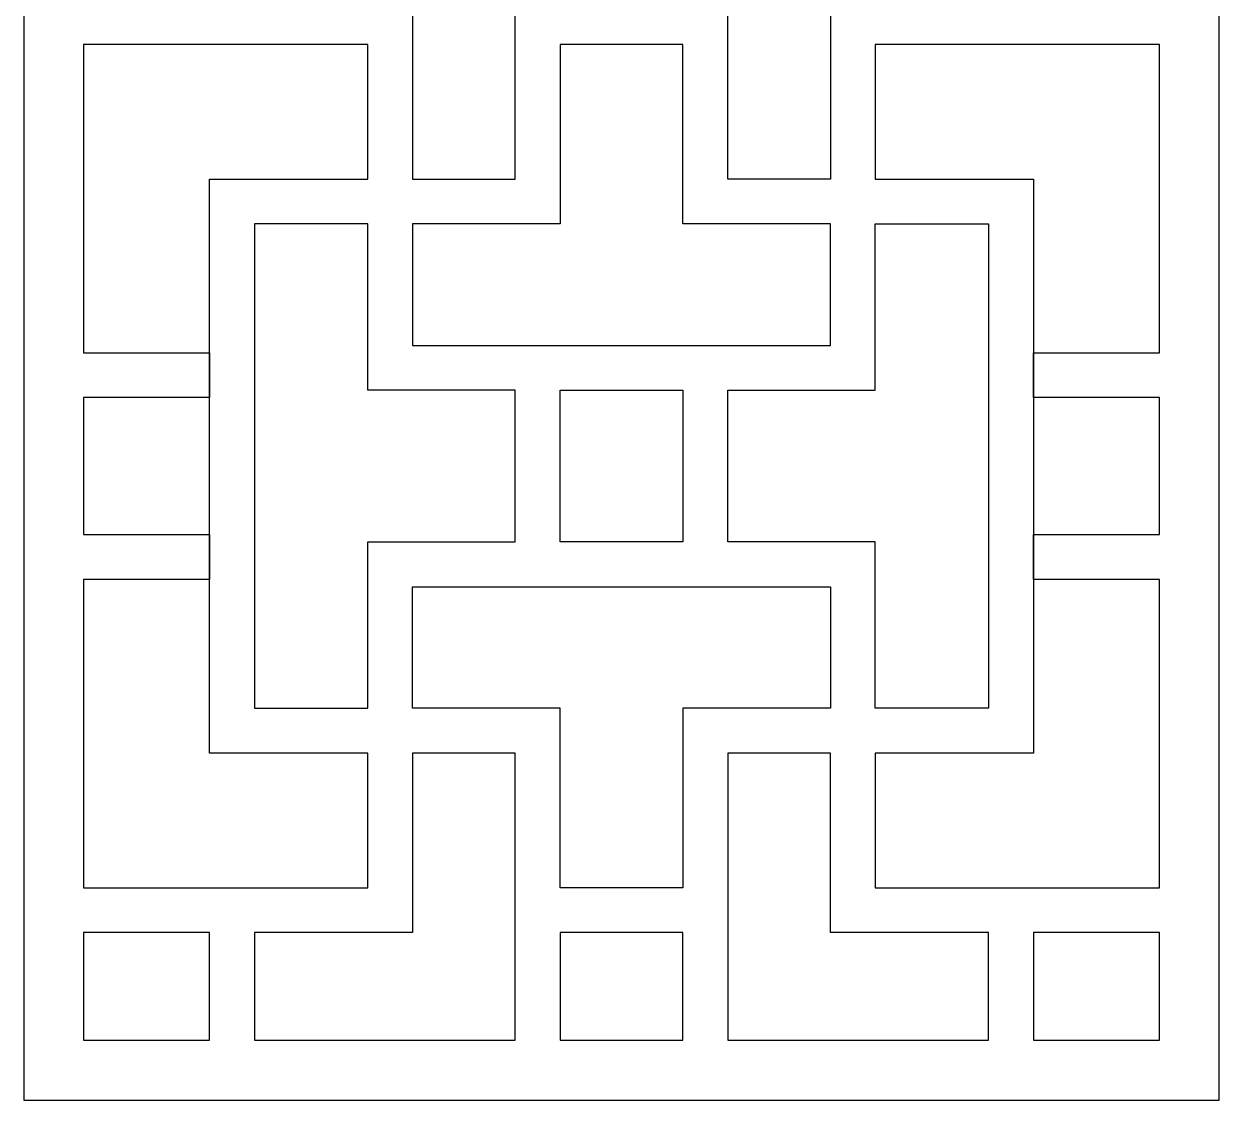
# Model space of a CAD drawing. Header units: centimetres. Extents: x -3.6 to 5.8, y -20.1 to 14.9.
# Drawn here: x -3.57 to 5.77, y -20.15 to -11.74 of the extents above; entities that cross this region are included whole.
import ezdxf

# ---------------------------------------------------------------- set-up
doc = ezdxf.new("R2010")
doc.units = ezdxf.units.CM
doc.header["$MEASUREMENT"] = 0
doc.layers.add('layer 1', color=7, linetype='Continuous')

msp = doc.modelspace()

# ---------------------------------------------------------------- linework, layer by layer
at = {"layer": 'layer 1', "color": 242}
for points, knots in [([(-3.57259, -20.14664), (-3.57259, -20.14664), (-3.57259, 14.88333), (-3.57259, 14.88333), (-3.57259, 14.88333), (-3.57259, 14.88333), (5.76874, 14.88333), (5.76874, 14.88333), (5.76874, 14.88333), (5.76874, 14.88333), (5.76874, -20.14664), (5.76874, -20.14664), (5.76874, -20.14664), (5.76874, -20.14664), (-3.57259, -20.14664), (-3.57259, -20.14664)], [0, 0, 0, 0, 0.2, 0.2, 0.2, 0.2, 0.4, 0.4, 0.4, 0.4, 0.6, 0.6, 0.6, 0.6, 1, 1, 1, 1]), ([(-1.77091, -10.92686), (-1.77091, -10.92686), (-1.77091, -10.30625), (-1.77091, -10.30625), (-1.77091, -10.30625), (-1.77091, -10.30625), (-0.88509, -10.30625), (-0.88509, -10.30625), (-0.88509, -10.30625), (-0.88509, -10.30625), (-0.69909, -10.30625), (-0.69909, -10.30625), (-0.69909, -10.30625), (-0.69909, -10.30625), (-0.53479, -10.30625), (-0.53479, -10.30625), (-0.53479, -10.30625), (-0.53479, -10.30625), (-0.53479, -8.90393), (-0.53479, -8.90393), (-0.53479, -8.90393), (-0.53479, -8.90393), (0.26793, -8.90393), (0.26793, -8.90393), (0.26793, -8.90393), (0.26793, -8.90393), (0.26793, -10.92686), (0.26793, -10.92686), (0.26793, -10.92686), (0.26793, -10.92686), (0.26793, -12.94979), (0.26793, -12.94979), (0.26793, -12.94979), (0.26793, -12.94979), (-0.53479, -12.94979), (-0.53479, -12.94979), (-0.53479, -12.94979), (-0.53479, -12.94979), (-0.53479, -11.54747), (-0.53479, -11.54747), (-0.53479, -11.54747), (-0.53479, -11.54747), (-0.69909, -11.54747), (-0.69909, -11.54747), (-0.69909, -11.54747), (-0.69909, -11.54747), (-0.88509, -11.54747), (-0.88509, -11.54747), (-0.88509, -11.54747), (-0.88509, -11.54747), (-1.77091, -11.54747), (-1.77091, -11.54747), (-1.77091, -11.54747), (-1.77091, -11.54747), (-1.77091, -10.92686), (-1.77091, -10.92686)], [0, 0, 0, 0, 0.0666667, 0.0666667, 0.0666667, 0.0666667, 0.1333333, 0.1333333, 0.1333333, 0.1333333, 0.2, 0.2, 0.2, 0.2, 0.2666667, 0.2666667, 0.2666667, 0.2666667, 0.3333333, 0.3333333, 0.3333333, 0.3333333, 0.4, 0.4, 0.4, 0.4, 0.4666667, 0.4666667, 0.4666667, 0.4666667, 0.5333333, 0.5333333, 0.5333333, 0.5333333, 0.6, 0.6, 0.6, 0.6, 0.6666667, 0.6666667, 0.6666667, 0.6666667, 0.7333333, 0.7333333, 0.7333333, 0.7333333, 0.8, 0.8, 0.8, 0.8, 0.8666667, 0.8666667, 0.8666667, 0.8666667, 1, 1, 1, 1]), ([(3.96705, -10.92686), (3.96705, -10.92686), (3.96705, -10.30625), (3.96705, -10.30625), (3.96705, -10.30625), (3.96705, -10.30625), (3.08124, -10.30625), (3.08124, -10.30625), (3.08124, -10.30625), (3.08124, -10.30625), (2.89524, -10.30625), (2.89524, -10.30625), (2.89524, -10.30625), (2.89524, -10.30625), (2.73094, -10.30625), (2.73094, -10.30625), (2.73094, -10.30625), (2.73094, -10.30625), (2.73094, -8.90393), (2.73094, -8.90393), (2.73094, -8.90393), (2.73094, -8.90393), (1.92822, -8.90393), (1.92822, -8.90393), (1.92822, -8.90393), (1.92822, -8.90393), (1.92822, -10.92686), (1.92822, -10.92686), (1.92822, -10.92686), (1.92822, -10.92686), (1.92822, -12.94979), (1.92822, -12.94979), (1.92822, -12.94979), (1.92822, -12.94979), (2.73094, -12.94979), (2.73094, -12.94979), (2.73094, -12.94979), (2.73094, -12.94979), (2.73094, -11.54747), (2.73094, -11.54747), (2.73094, -11.54747), (2.73094, -11.54747), (2.89524, -11.54747), (2.89524, -11.54747), (2.89524, -11.54747), (2.89524, -11.54747), (3.08124, -11.54747), (3.08124, -11.54747), (3.08124, -11.54747), (3.08124, -11.54747), (3.96705, -11.54747), (3.96705, -11.54747), (3.96705, -11.54747), (3.96705, -11.54747), (3.96705, -10.92686), (3.96705, -10.92686)], [0, 0, 0, 0, 0.0666667, 0.0666667, 0.0666667, 0.0666667, 0.1333333, 0.1333333, 0.1333333, 0.1333333, 0.2, 0.2, 0.2, 0.2, 0.2666667, 0.2666667, 0.2666667, 0.2666667, 0.3333333, 0.3333333, 0.3333333, 0.3333333, 0.4, 0.4, 0.4, 0.4, 0.4666667, 0.4666667, 0.4666667, 0.4666667, 0.5333333, 0.5333333, 0.5333333, 0.5333333, 0.6, 0.6, 0.6, 0.6, 0.6666667, 0.6666667, 0.6666667, 0.6666667, 0.7333333, 0.7333333, 0.7333333, 0.7333333, 0.8, 0.8, 0.8, 0.8, 0.8666667, 0.8666667, 0.8666667, 0.8666667, 1, 1, 1, 1]), ([(-3.10552, -18.48668), (-3.10552, -18.48668), (-3.10552, -16.07765), (-3.10552, -16.07765), (-3.10552, -16.07765), (-3.10552, -16.07765), (-2.12223, -16.07765), (-2.12223, -16.07765), (-2.12223, -16.07765), (-2.12223, -16.07765), (-2.12223, -15.72735), (-2.12223, -15.72735), (-2.12223, -15.72735), (-2.12223, -15.72735), (-3.10552, -15.72735), (-3.10552, -15.72735), (-3.10552, -15.72735), (-3.10552, -15.72735), (-3.10552, -14.6571), (-3.10552, -14.6571), (-3.10552, -14.6571), (-3.10552, -14.6571), (-2.12223, -14.6571), (-2.12223, -14.6571), (-2.12223, -14.6571), (-2.12223, -14.6571), (-2.12223, -14.3068), (-2.12223, -14.3068), (-2.12223, -14.3068), (-2.12223, -14.3068), (-3.10552, -14.3068), (-3.10552, -14.3068), (-3.10552, -14.3068), (-3.10552, -14.3068), (-3.10552, -11.89777), (-3.10552, -11.89777), (-3.10552, -11.89777), (-3.10552, -11.89777), (-0.88509, -11.89777), (-0.88509, -11.89777), (-0.88509, -11.89777), (-0.88509, -11.89777), (-0.88509, -12.94979), (-0.88509, -12.94979), (-0.88509, -12.94979), (-0.88509, -12.94979), (-1.77091, -12.94979), (-1.77091, -12.94979), (-1.77091, -12.94979), (-1.77091, -12.94979), (-1.85211, -12.94979), (-1.85211, -12.94979), (-1.85211, -12.94979), (-1.85211, -12.94979), (-2.12121, -12.94979), (-2.12121, -12.94979), (-2.12121, -12.94979), (-2.12121, -12.94979), (-2.12121, -15.19222), (-2.12121, -15.19222), (-2.12121, -15.19222), (-2.12121, -15.19222), (-2.12121, -15.19223), (-2.12121, -15.19223), (-2.12121, -15.19223), (-2.12121, -15.19223), (-2.12121, -17.43466), (-2.12121, -17.43466), (-2.12121, -17.43466), (-2.12121, -17.43466), (-1.85211, -17.43466), (-1.85211, -17.43466), (-1.85211, -17.43466), (-1.85211, -17.43466), (-1.77091, -17.43466), (-1.77091, -17.43466), (-1.77091, -17.43466), (-1.77091, -17.43466), (-0.88509, -17.43466), (-0.88509, -17.43466), (-0.88509, -17.43466), (-0.88509, -17.43466), (-0.88509, -18.48668), (-0.88509, -18.48668), (-0.88509, -18.48668), (-0.88509, -18.48668), (-3.10552, -18.48668), (-3.10552, -18.48668)], [0, 0, 0, 0, 0.0434783, 0.0434783, 0.0434783, 0.0434783, 0.0869565, 0.0869565, 0.0869565, 0.0869565, 0.1304348, 0.1304348, 0.1304348, 0.1304348, 0.173913, 0.173913, 0.173913, 0.173913, 0.2173913, 0.2173913, 0.2173913, 0.2173913, 0.2608696, 0.2608696, 0.2608696, 0.2608696, 0.3043478, 0.3043478, 0.3043478, 0.3043478, 0.3478261, 0.3478261, 0.3478261, 0.3478261, 0.3913043, 0.3913043, 0.3913043, 0.3913043, 0.4347826, 0.4347826, 0.4347826, 0.4347826, 0.4782609, 0.4782609, 0.4782609, 0.4782609, 0.5217391, 0.5217391, 0.5217391, 0.5217391, 0.5652174, 0.5652174, 0.5652174, 0.5652174, 0.6086957, 0.6086957, 0.6086957, 0.6086957, 0.6521739, 0.6521739, 0.6521739, 0.6521739, 0.6956522, 0.6956522, 0.6956522, 0.6956522, 0.7391304, 0.7391304, 0.7391304, 0.7391304, 0.7826087, 0.7826087, 0.7826087, 0.7826087, 0.826087, 0.826087, 0.826087, 0.826087, 0.8695652, 0.8695652, 0.8695652, 0.8695652, 0.9130435, 0.9130435, 0.9130435, 0.9130435, 1, 1, 1, 1]), ([(1.09808, -11.89777), (1.09808, -11.89777), (1.57792, -11.89777), (1.57792, -11.89777), (1.57792, -11.89777), (1.57792, -11.89777), (1.57792, -12.94979), (1.57792, -12.94979), (1.57792, -12.94979), (1.57792, -12.94979), (1.57792, -13.13549), (1.57792, -13.13549), (1.57792, -13.13549), (1.57792, -13.13549), (1.57792, -13.30009), (1.57792, -13.30009), (1.57792, -13.30009), (1.57792, -13.30009), (2.73094, -13.30009), (2.73094, -13.30009), (2.73094, -13.30009), (2.73094, -13.30009), (2.73094, -14.24984), (2.73094, -14.24984), (2.73094, -14.24984), (2.73094, -14.24984), (1.09808, -14.24984), (1.09808, -14.24984), (1.09808, -14.24984), (1.09808, -14.24984), (1.09807, -14.24984), (1.09807, -14.24984), (1.09807, -14.24984), (1.09807, -14.24984), (-0.53479, -14.24984), (-0.53479, -14.24984), (-0.53479, -14.24984), (-0.53479, -14.24984), (-0.53479, -13.30009), (-0.53479, -13.30009), (-0.53479, -13.30009), (-0.53479, -13.30009), (0.61823, -13.30009), (0.61823, -13.30009), (0.61823, -13.30009), (0.61823, -13.30009), (0.61823, -13.13549), (0.61823, -13.13549), (0.61823, -13.13549), (0.61823, -13.13549), (0.61823, -12.94979), (0.61823, -12.94979), (0.61823, -12.94979), (0.61823, -12.94979), (0.61823, -11.89777), (0.61823, -11.89777), (0.61823, -11.89777), (0.61823, -11.89777), (1.09807, -11.89777), (1.09807, -11.89777), (1.09807, -11.89777), (1.09807, -11.89777), (1.09808, -11.89777), (1.09808, -11.89777)], [0, 0, 0, 0, 0.0588235, 0.0588235, 0.0588235, 0.0588235, 0.1176471, 0.1176471, 0.1176471, 0.1176471, 0.1764706, 0.1764706, 0.1764706, 0.1764706, 0.2352941, 0.2352941, 0.2352941, 0.2352941, 0.2941176, 0.2941176, 0.2941176, 0.2941176, 0.3529412, 0.3529412, 0.3529412, 0.3529412, 0.4117647, 0.4117647, 0.4117647, 0.4117647, 0.4705882, 0.4705882, 0.4705882, 0.4705882, 0.5294118, 0.5294118, 0.5294118, 0.5294118, 0.5882353, 0.5882353, 0.5882353, 0.5882353, 0.6470588, 0.6470588, 0.6470588, 0.6470588, 0.7058824, 0.7058824, 0.7058824, 0.7058824, 0.7647059, 0.7647059, 0.7647059, 0.7647059, 0.8235294, 0.8235294, 0.8235294, 0.8235294, 0.8823529, 0.8823529, 0.8823529, 0.8823529, 1, 1, 1, 1]), ([(5.30167, -11.89777), (5.30167, -11.89777), (5.30167, -14.3068), (5.30167, -14.3068), (5.30167, -14.3068), (5.30167, -14.3068), (4.31838, -14.3068), (4.31838, -14.3068), (4.31838, -14.3068), (4.31838, -14.3068), (4.31838, -14.6571), (4.31838, -14.6571), (4.31838, -14.6571), (4.31838, -14.6571), (5.30167, -14.6571), (5.30167, -14.6571), (5.30167, -14.6571), (5.30167, -14.6571), (5.30167, -15.72735), (5.30167, -15.72735), (5.30167, -15.72735), (5.30167, -15.72735), (4.31838, -15.72735), (4.31838, -15.72735), (4.31838, -15.72735), (4.31838, -15.72735), (4.31838, -16.07765), (4.31838, -16.07765), (4.31838, -16.07765), (4.31838, -16.07765), (5.30167, -16.07765), (5.30167, -16.07765), (5.30167, -16.07765), (5.30167, -16.07765), (5.30167, -18.48668), (5.30167, -18.48668), (5.30167, -18.48668), (5.30167, -18.48668), (3.08124, -18.48668), (3.08124, -18.48668), (3.08124, -18.48668), (3.08124, -18.48668), (3.08124, -17.43466), (3.08124, -17.43466), (3.08124, -17.43466), (3.08124, -17.43466), (3.96705, -17.43466), (3.96705, -17.43466), (3.96705, -17.43466), (3.96705, -17.43466), (4.04825, -17.43466), (4.04825, -17.43466), (4.04825, -17.43466), (4.04825, -17.43466), (4.31735, -17.43466), (4.31735, -17.43466), (4.31735, -17.43466), (4.31735, -17.43466), (4.31735, -15.19223), (4.31735, -15.19223), (4.31735, -15.19223), (4.31735, -15.19223), (4.31735, -15.19222), (4.31735, -15.19222), (4.31735, -15.19222), (4.31735, -15.19222), (4.31735, -12.94979), (4.31735, -12.94979), (4.31735, -12.94979), (4.31735, -12.94979), (4.04825, -12.94979), (4.04825, -12.94979), (4.04825, -12.94979), (4.04825, -12.94979), (3.96705, -12.94979), (3.96705, -12.94979), (3.96705, -12.94979), (3.96705, -12.94979), (3.08124, -12.94979), (3.08124, -12.94979), (3.08124, -12.94979), (3.08124, -12.94979), (3.08124, -11.89777), (3.08124, -11.89777), (3.08124, -11.89777), (3.08124, -11.89777), (5.30167, -11.89777), (5.30167, -11.89777)], [0, 0, 0, 0, 0.0434783, 0.0434783, 0.0434783, 0.0434783, 0.0869565, 0.0869565, 0.0869565, 0.0869565, 0.1304348, 0.1304348, 0.1304348, 0.1304348, 0.173913, 0.173913, 0.173913, 0.173913, 0.2173913, 0.2173913, 0.2173913, 0.2173913, 0.2608696, 0.2608696, 0.2608696, 0.2608696, 0.3043478, 0.3043478, 0.3043478, 0.3043478, 0.3478261, 0.3478261, 0.3478261, 0.3478261, 0.3913043, 0.3913043, 0.3913043, 0.3913043, 0.4347826, 0.4347826, 0.4347826, 0.4347826, 0.4782609, 0.4782609, 0.4782609, 0.4782609, 0.5217391, 0.5217391, 0.5217391, 0.5217391, 0.5652174, 0.5652174, 0.5652174, 0.5652174, 0.6086957, 0.6086957, 0.6086957, 0.6086957, 0.6521739, 0.6521739, 0.6521739, 0.6521739, 0.6956522, 0.6956522, 0.6956522, 0.6956522, 0.7391304, 0.7391304, 0.7391304, 0.7391304, 0.7826087, 0.7826087, 0.7826087, 0.7826087, 0.826087, 0.826087, 0.826087, 0.826087, 0.8695652, 0.8695652, 0.8695652, 0.8695652, 0.9130435, 0.9130435, 0.9130435, 0.9130435, 1, 1, 1, 1]), ([(0.26793, -15.19223), (0.26793, -15.19223), (0.26793, -15.78431), (0.26793, -15.78431), (0.26793, -15.78431), (0.26793, -15.78431), (-0.53479, -15.78431), (-0.53479, -15.78431), (-0.53479, -15.78431), (-0.53479, -15.78431), (-0.88509, -15.78431), (-0.88509, -15.78431), (-0.88509, -15.78431), (-0.88509, -15.78431), (-0.88509, -16.13461), (-0.88509, -16.13461), (-0.88509, -16.13461), (-0.88509, -16.13461), (-0.88509, -17.08436), (-0.88509, -17.08436), (-0.88509, -17.08436), (-0.88509, -17.08436), (-1.77091, -17.08436), (-1.77091, -17.08436), (-1.77091, -17.08436), (-1.77091, -17.08436), (-1.77091, -15.19223), (-1.77091, -15.19223), (-1.77091, -15.19223), (-1.77091, -15.19223), (-1.77091, -15.19222), (-1.77091, -15.19222), (-1.77091, -15.19222), (-1.77091, -15.19222), (-1.77091, -13.30009), (-1.77091, -13.30009), (-1.77091, -13.30009), (-1.77091, -13.30009), (-0.88509, -13.30009), (-0.88509, -13.30009), (-0.88509, -13.30009), (-0.88509, -13.30009), (-0.88509, -14.24984), (-0.88509, -14.24984), (-0.88509, -14.24984), (-0.88509, -14.24984), (-0.88509, -14.60014), (-0.88509, -14.60014), (-0.88509, -14.60014), (-0.88509, -14.60014), (-0.53479, -14.60014), (-0.53479, -14.60014), (-0.53479, -14.60014), (-0.53479, -14.60014), (0.26793, -14.60014), (0.26793, -14.60014), (0.26793, -14.60014), (0.26793, -14.60014), (0.26793, -15.19222), (0.26793, -15.19222), (0.26793, -15.19222), (0.26793, -15.19222), (0.26793, -15.19223), (0.26793, -15.19223)], [0, 0, 0, 0, 0.0588235, 0.0588235, 0.0588235, 0.0588235, 0.1176471, 0.1176471, 0.1176471, 0.1176471, 0.1764706, 0.1764706, 0.1764706, 0.1764706, 0.2352941, 0.2352941, 0.2352941, 0.2352941, 0.2941176, 0.2941176, 0.2941176, 0.2941176, 0.3529412, 0.3529412, 0.3529412, 0.3529412, 0.4117647, 0.4117647, 0.4117647, 0.4117647, 0.4705882, 0.4705882, 0.4705882, 0.4705882, 0.5294118, 0.5294118, 0.5294118, 0.5294118, 0.5882353, 0.5882353, 0.5882353, 0.5882353, 0.6470588, 0.6470588, 0.6470588, 0.6470588, 0.7058824, 0.7058824, 0.7058824, 0.7058824, 0.7647059, 0.7647059, 0.7647059, 0.7647059, 0.8235294, 0.8235294, 0.8235294, 0.8235294, 0.8823529, 0.8823529, 0.8823529, 0.8823529, 1, 1, 1, 1]), ([(1.92822, -15.19223), (1.92822, -15.19223), (1.92822, -15.78431), (1.92822, -15.78431), (1.92822, -15.78431), (1.92822, -15.78431), (2.73094, -15.78431), (2.73094, -15.78431), (2.73094, -15.78431), (2.73094, -15.78431), (3.08124, -15.78431), (3.08124, -15.78431), (3.08124, -15.78431), (3.08124, -15.78431), (3.08124, -16.13461), (3.08124, -16.13461), (3.08124, -16.13461), (3.08124, -16.13461), (3.08124, -17.08436), (3.08124, -17.08436), (3.08124, -17.08436), (3.08124, -17.08436), (3.96705, -17.08436), (3.96705, -17.08436), (3.96705, -17.08436), (3.96705, -17.08436), (3.96705, -15.19223), (3.96705, -15.19223), (3.96705, -15.19223), (3.96705, -15.19223), (3.96705, -15.19222), (3.96705, -15.19222), (3.96705, -15.19222), (3.96705, -15.19222), (3.96705, -13.30009), (3.96705, -13.30009), (3.96705, -13.30009), (3.96705, -13.30009), (3.08124, -13.30009), (3.08124, -13.30009), (3.08124, -13.30009), (3.08124, -13.30009), (3.08124, -14.24984), (3.08124, -14.24984), (3.08124, -14.24984), (3.08124, -14.24984), (3.08124, -14.60014), (3.08124, -14.60014), (3.08124, -14.60014), (3.08124, -14.60014), (2.73094, -14.60014), (2.73094, -14.60014), (2.73094, -14.60014), (2.73094, -14.60014), (1.92822, -14.60014), (1.92822, -14.60014), (1.92822, -14.60014), (1.92822, -14.60014), (1.92822, -15.19222), (1.92822, -15.19222), (1.92822, -15.19222), (1.92822, -15.19222), (1.92822, -15.19223), (1.92822, -15.19223)], [0, 0, 0, 0, 0.0588235, 0.0588235, 0.0588235, 0.0588235, 0.1176471, 0.1176471, 0.1176471, 0.1176471, 0.1764706, 0.1764706, 0.1764706, 0.1764706, 0.2352941, 0.2352941, 0.2352941, 0.2352941, 0.2941176, 0.2941176, 0.2941176, 0.2941176, 0.3529412, 0.3529412, 0.3529412, 0.3529412, 0.4117647, 0.4117647, 0.4117647, 0.4117647, 0.4705882, 0.4705882, 0.4705882, 0.4705882, 0.5294118, 0.5294118, 0.5294118, 0.5294118, 0.5882353, 0.5882353, 0.5882353, 0.5882353, 0.6470588, 0.6470588, 0.6470588, 0.6470588, 0.7058824, 0.7058824, 0.7058824, 0.7058824, 0.7647059, 0.7647059, 0.7647059, 0.7647059, 0.8235294, 0.8235294, 0.8235294, 0.8235294, 0.8823529, 0.8823529, 0.8823529, 0.8823529, 1, 1, 1, 1]), ([(1.09808, -15.78431), (1.09808, -15.78431), (1.57792, -15.78431), (1.57792, -15.78431), (1.57792, -15.78431), (1.57792, -15.78431), (1.57792, -15.19223), (1.57792, -15.19223), (1.57792, -15.19223), (1.57792, -15.19223), (1.57792, -15.19222), (1.57792, -15.19222), (1.57792, -15.19222), (1.57792, -15.19222), (1.57792, -14.60014), (1.57792, -14.60014), (1.57792, -14.60014), (1.57792, -14.60014), (1.09808, -14.60014), (1.09808, -14.60014), (1.09808, -14.60014), (1.09808, -14.60014), (1.09807, -14.60014), (1.09807, -14.60014), (1.09807, -14.60014), (1.09807, -14.60014), (0.61823, -14.60014), (0.61823, -14.60014), (0.61823, -14.60014), (0.61823, -14.60014), (0.61823, -15.19222), (0.61823, -15.19222), (0.61823, -15.19222), (0.61823, -15.19222), (0.61823, -15.19223), (0.61823, -15.19223), (0.61823, -15.19223), (0.61823, -15.19223), (0.61823, -15.78431), (0.61823, -15.78431), (0.61823, -15.78431), (0.61823, -15.78431), (1.09807, -15.78431), (1.09807, -15.78431), (1.09807, -15.78431), (1.09807, -15.78431), (1.09808, -15.78431), (1.09808, -15.78431)], [0, 0, 0, 0, 0.0769231, 0.0769231, 0.0769231, 0.0769231, 0.1538462, 0.1538462, 0.1538462, 0.1538462, 0.2307692, 0.2307692, 0.2307692, 0.2307692, 0.3076923, 0.3076923, 0.3076923, 0.3076923, 0.3846154, 0.3846154, 0.3846154, 0.3846154, 0.4615385, 0.4615385, 0.4615385, 0.4615385, 0.5384615, 0.5384615, 0.5384615, 0.5384615, 0.6153846, 0.6153846, 0.6153846, 0.6153846, 0.6923077, 0.6923077, 0.6923077, 0.6923077, 0.7692308, 0.7692308, 0.7692308, 0.7692308, 0.8461538, 0.8461538, 0.8461538, 0.8461538, 1, 1, 1, 1]), ([(1.09808, -18.48668), (1.09808, -18.48668), (1.57792, -18.48668), (1.57792, -18.48668), (1.57792, -18.48668), (1.57792, -18.48668), (1.57792, -17.43466), (1.57792, -17.43466), (1.57792, -17.43466), (1.57792, -17.43466), (1.57792, -17.24896), (1.57792, -17.24896), (1.57792, -17.24896), (1.57792, -17.24896), (1.57792, -17.08436), (1.57792, -17.08436), (1.57792, -17.08436), (1.57792, -17.08436), (2.73094, -17.08436), (2.73094, -17.08436), (2.73094, -17.08436), (2.73094, -17.08436), (2.73094, -16.13461), (2.73094, -16.13461), (2.73094, -16.13461), (2.73094, -16.13461), (1.09808, -16.13461), (1.09808, -16.13461), (1.09808, -16.13461), (1.09808, -16.13461), (1.09807, -16.13461), (1.09807, -16.13461), (1.09807, -16.13461), (1.09807, -16.13461), (-0.53479, -16.13461), (-0.53479, -16.13461), (-0.53479, -16.13461), (-0.53479, -16.13461), (-0.53479, -17.08436), (-0.53479, -17.08436), (-0.53479, -17.08436), (-0.53479, -17.08436), (0.61823, -17.08436), (0.61823, -17.08436), (0.61823, -17.08436), (0.61823, -17.08436), (0.61823, -17.24896), (0.61823, -17.24896), (0.61823, -17.24896), (0.61823, -17.24896), (0.61823, -17.43466), (0.61823, -17.43466), (0.61823, -17.43466), (0.61823, -17.43466), (0.61823, -18.48668), (0.61823, -18.48668), (0.61823, -18.48668), (0.61823, -18.48668), (1.09807, -18.48668), (1.09807, -18.48668), (1.09807, -18.48668), (1.09807, -18.48668), (1.09808, -18.48668), (1.09808, -18.48668)], [0, 0, 0, 0, 0.0588235, 0.0588235, 0.0588235, 0.0588235, 0.1176471, 0.1176471, 0.1176471, 0.1176471, 0.1764706, 0.1764706, 0.1764706, 0.1764706, 0.2352941, 0.2352941, 0.2352941, 0.2352941, 0.2941176, 0.2941176, 0.2941176, 0.2941176, 0.3529412, 0.3529412, 0.3529412, 0.3529412, 0.4117647, 0.4117647, 0.4117647, 0.4117647, 0.4705882, 0.4705882, 0.4705882, 0.4705882, 0.5294118, 0.5294118, 0.5294118, 0.5294118, 0.5882353, 0.5882353, 0.5882353, 0.5882353, 0.6470588, 0.6470588, 0.6470588, 0.6470588, 0.7058824, 0.7058824, 0.7058824, 0.7058824, 0.7647059, 0.7647059, 0.7647059, 0.7647059, 0.8235294, 0.8235294, 0.8235294, 0.8235294, 0.8823529, 0.8823529, 0.8823529, 0.8823529, 1, 1, 1, 1]), ([(0.26793, -19.67957), (0.26793, -19.67957), (-1.77091, -19.67957), (-1.77091, -19.67957), (-1.77091, -19.67957), (-1.77091, -19.67957), (-1.77091, -18.83698), (-1.77091, -18.83698), (-1.77091, -18.83698), (-1.77091, -18.83698), (-0.88509, -18.83698), (-0.88509, -18.83698), (-0.88509, -18.83698), (-0.88509, -18.83698), (-0.69909, -18.83698), (-0.69909, -18.83698), (-0.69909, -18.83698), (-0.69909, -18.83698), (-0.53479, -18.83698), (-0.53479, -18.83698), (-0.53479, -18.83698), (-0.53479, -18.83698), (-0.53479, -17.43466), (-0.53479, -17.43466), (-0.53479, -17.43466), (-0.53479, -17.43466), (0.26793, -17.43466), (0.26793, -17.43466), (0.26793, -17.43466), (0.26793, -17.43466), (0.26793, -19.67957), (0.26793, -19.67957)], [0, 0, 0, 0, 0.1111111, 0.1111111, 0.1111111, 0.1111111, 0.2222222, 0.2222222, 0.2222222, 0.2222222, 0.3333333, 0.3333333, 0.3333333, 0.3333333, 0.4444444, 0.4444444, 0.4444444, 0.4444444, 0.5555556, 0.5555556, 0.5555556, 0.5555556, 0.6666667, 0.6666667, 0.6666667, 0.6666667, 0.7777778, 0.7777778, 0.7777778, 0.7777778, 1, 1, 1, 1]), ([(3.96705, -19.67957), (3.96705, -19.67957), (1.92822, -19.67957), (1.92822, -19.67957), (1.92822, -19.67957), (1.92822, -19.67957), (1.92822, -17.43466), (1.92822, -17.43466), (1.92822, -17.43466), (1.92822, -17.43466), (2.73094, -17.43466), (2.73094, -17.43466), (2.73094, -17.43466), (2.73094, -17.43466), (2.73094, -18.83698), (2.73094, -18.83698), (2.73094, -18.83698), (2.73094, -18.83698), (2.89524, -18.83698), (2.89524, -18.83698), (2.89524, -18.83698), (2.89524, -18.83698), (3.08124, -18.83698), (3.08124, -18.83698), (3.08124, -18.83698), (3.08124, -18.83698), (3.96705, -18.83698), (3.96705, -18.83698), (3.96705, -18.83698), (3.96705, -18.83698), (3.96705, -19.67957), (3.96705, -19.67957)], [0, 0, 0, 0, 0.1111111, 0.1111111, 0.1111111, 0.1111111, 0.2222222, 0.2222222, 0.2222222, 0.2222222, 0.3333333, 0.3333333, 0.3333333, 0.3333333, 0.4444444, 0.4444444, 0.4444444, 0.4444444, 0.5555556, 0.5555556, 0.5555556, 0.5555556, 0.6666667, 0.6666667, 0.6666667, 0.6666667, 0.7777778, 0.7777778, 0.7777778, 0.7777778, 1, 1, 1, 1]), ([(-3.10552, -19.67957), (-3.10552, -19.67957), (-3.10552, -18.83698), (-3.10552, -18.83698), (-3.10552, -18.83698), (-3.10552, -18.83698), (-2.12121, -18.83698), (-2.12121, -18.83698), (-2.12121, -18.83698), (-2.12121, -18.83698), (-2.12121, -19.67957), (-2.12121, -19.67957), (-2.12121, -19.67957), (-2.12121, -19.67957), (-3.10552, -19.67957), (-3.10552, -19.67957)], [0, 0, 0, 0, 0.2, 0.2, 0.2, 0.2, 0.4, 0.4, 0.4, 0.4, 0.6, 0.6, 0.6, 0.6, 1, 1, 1, 1]), ([(1.57792, -19.67957), (1.57792, -19.67957), (0.61823, -19.67957), (0.61823, -19.67957), (0.61823, -19.67957), (0.61823, -19.67957), (0.61823, -18.83698), (0.61823, -18.83698), (0.61823, -18.83698), (0.61823, -18.83698), (1.09807, -18.83698), (1.09807, -18.83698), (1.09807, -18.83698), (1.09807, -18.83698), (1.09808, -18.83698), (1.09808, -18.83698), (1.09808, -18.83698), (1.09808, -18.83698), (1.57792, -18.83698), (1.57792, -18.83698), (1.57792, -18.83698), (1.57792, -18.83698), (1.57792, -19.67957), (1.57792, -19.67957)], [0, 0, 0, 0, 0.1428571, 0.1428571, 0.1428571, 0.1428571, 0.2857143, 0.2857143, 0.2857143, 0.2857143, 0.4285714, 0.4285714, 0.4285714, 0.4285714, 0.5714286, 0.5714286, 0.5714286, 0.5714286, 0.7142857, 0.7142857, 0.7142857, 0.7142857, 1, 1, 1, 1]), ([(5.30167, -18.83698), (5.30167, -18.83698), (5.30167, -19.67957), (5.30167, -19.67957), (5.30167, -19.67957), (5.30167, -19.67957), (4.31735, -19.67957), (4.31735, -19.67957), (4.31735, -19.67957), (4.31735, -19.67957), (4.31735, -18.83698), (4.31735, -18.83698), (4.31735, -18.83698), (4.31735, -18.83698), (5.30167, -18.83698), (5.30167, -18.83698)], [0, 0, 0, 0, 0.2, 0.2, 0.2, 0.2, 0.4, 0.4, 0.4, 0.4, 0.6, 0.6, 0.6, 0.6, 1, 1, 1, 1])]:
    msp.add_open_spline(points, degree=3, knots=knots, dxfattribs=at)
at = {"layer": 'layer 1', "color": 242, "lineweight": 9}
for points, knots in [([(-3.57259, -20.14664), (-3.57259, -20.14664), (-3.57259, 14.88333), (-3.57259, 14.88333), (-3.57259, 14.88333), (-3.57259, 14.88333), (5.76874, 14.88333), (5.76874, 14.88333), (5.76874, 14.88333), (5.76874, 14.88333), (5.76874, -20.14664), (5.76874, -20.14664), (5.76874, -20.14664), (5.76874, -20.14664), (-3.57259, -20.14664), (-3.57259, -20.14664)], [0, 0, 0, 0, 0.2, 0.2, 0.2, 0.2, 0.4, 0.4, 0.4, 0.4, 0.6, 0.6, 0.6, 0.6, 1, 1, 1, 1]), ([(-1.77091, -10.92686), (-1.77091, -10.92686), (-1.77091, -10.30625), (-1.77091, -10.30625), (-1.77091, -10.30625), (-1.77091, -10.30625), (-0.88509, -10.30625), (-0.88509, -10.30625), (-0.88509, -10.30625), (-0.88509, -10.30625), (-0.69909, -10.30625), (-0.69909, -10.30625), (-0.69909, -10.30625), (-0.69909, -10.30625), (-0.53479, -10.30625), (-0.53479, -10.30625), (-0.53479, -10.30625), (-0.53479, -10.30625), (-0.53479, -8.90393), (-0.53479, -8.90393), (-0.53479, -8.90393), (-0.53479, -8.90393), (0.26793, -8.90393), (0.26793, -8.90393), (0.26793, -8.90393), (0.26793, -8.90393), (0.26793, -10.92686), (0.26793, -10.92686), (0.26793, -10.92686), (0.26793, -10.92686), (0.26793, -12.94979), (0.26793, -12.94979), (0.26793, -12.94979), (0.26793, -12.94979), (-0.53479, -12.94979), (-0.53479, -12.94979), (-0.53479, -12.94979), (-0.53479, -12.94979), (-0.53479, -11.54747), (-0.53479, -11.54747), (-0.53479, -11.54747), (-0.53479, -11.54747), (-0.69909, -11.54747), (-0.69909, -11.54747), (-0.69909, -11.54747), (-0.69909, -11.54747), (-0.88509, -11.54747), (-0.88509, -11.54747), (-0.88509, -11.54747), (-0.88509, -11.54747), (-1.77091, -11.54747), (-1.77091, -11.54747), (-1.77091, -11.54747), (-1.77091, -11.54747), (-1.77091, -10.92686), (-1.77091, -10.92686)], [0, 0, 0, 0, 0.0666667, 0.0666667, 0.0666667, 0.0666667, 0.1333333, 0.1333333, 0.1333333, 0.1333333, 0.2, 0.2, 0.2, 0.2, 0.2666667, 0.2666667, 0.2666667, 0.2666667, 0.3333333, 0.3333333, 0.3333333, 0.3333333, 0.4, 0.4, 0.4, 0.4, 0.4666667, 0.4666667, 0.4666667, 0.4666667, 0.5333333, 0.5333333, 0.5333333, 0.5333333, 0.6, 0.6, 0.6, 0.6, 0.6666667, 0.6666667, 0.6666667, 0.6666667, 0.7333333, 0.7333333, 0.7333333, 0.7333333, 0.8, 0.8, 0.8, 0.8, 0.8666667, 0.8666667, 0.8666667, 0.8666667, 1, 1, 1, 1]), ([(3.96705, -10.92686), (3.96705, -10.92686), (3.96705, -10.30625), (3.96705, -10.30625), (3.96705, -10.30625), (3.96705, -10.30625), (3.08124, -10.30625), (3.08124, -10.30625), (3.08124, -10.30625), (3.08124, -10.30625), (2.89524, -10.30625), (2.89524, -10.30625), (2.89524, -10.30625), (2.89524, -10.30625), (2.73094, -10.30625), (2.73094, -10.30625), (2.73094, -10.30625), (2.73094, -10.30625), (2.73094, -8.90393), (2.73094, -8.90393), (2.73094, -8.90393), (2.73094, -8.90393), (1.92822, -8.90393), (1.92822, -8.90393), (1.92822, -8.90393), (1.92822, -8.90393), (1.92822, -10.92686), (1.92822, -10.92686), (1.92822, -10.92686), (1.92822, -10.92686), (1.92822, -12.94979), (1.92822, -12.94979), (1.92822, -12.94979), (1.92822, -12.94979), (2.73094, -12.94979), (2.73094, -12.94979), (2.73094, -12.94979), (2.73094, -12.94979), (2.73094, -11.54747), (2.73094, -11.54747), (2.73094, -11.54747), (2.73094, -11.54747), (2.89524, -11.54747), (2.89524, -11.54747), (2.89524, -11.54747), (2.89524, -11.54747), (3.08124, -11.54747), (3.08124, -11.54747), (3.08124, -11.54747), (3.08124, -11.54747), (3.96705, -11.54747), (3.96705, -11.54747), (3.96705, -11.54747), (3.96705, -11.54747), (3.96705, -10.92686), (3.96705, -10.92686)], [0, 0, 0, 0, 0.0666667, 0.0666667, 0.0666667, 0.0666667, 0.1333333, 0.1333333, 0.1333333, 0.1333333, 0.2, 0.2, 0.2, 0.2, 0.2666667, 0.2666667, 0.2666667, 0.2666667, 0.3333333, 0.3333333, 0.3333333, 0.3333333, 0.4, 0.4, 0.4, 0.4, 0.4666667, 0.4666667, 0.4666667, 0.4666667, 0.5333333, 0.5333333, 0.5333333, 0.5333333, 0.6, 0.6, 0.6, 0.6, 0.6666667, 0.6666667, 0.6666667, 0.6666667, 0.7333333, 0.7333333, 0.7333333, 0.7333333, 0.8, 0.8, 0.8, 0.8, 0.8666667, 0.8666667, 0.8666667, 0.8666667, 1, 1, 1, 1]), ([(-3.10552, -18.48668), (-3.10552, -18.48668), (-3.10552, -16.07765), (-3.10552, -16.07765), (-3.10552, -16.07765), (-3.10552, -16.07765), (-2.12223, -16.07765), (-2.12223, -16.07765), (-2.12223, -16.07765), (-2.12223, -16.07765), (-2.12223, -15.72735), (-2.12223, -15.72735), (-2.12223, -15.72735), (-2.12223, -15.72735), (-3.10552, -15.72735), (-3.10552, -15.72735), (-3.10552, -15.72735), (-3.10552, -15.72735), (-3.10552, -14.6571), (-3.10552, -14.6571), (-3.10552, -14.6571), (-3.10552, -14.6571), (-2.12223, -14.6571), (-2.12223, -14.6571), (-2.12223, -14.6571), (-2.12223, -14.6571), (-2.12223, -14.3068), (-2.12223, -14.3068), (-2.12223, -14.3068), (-2.12223, -14.3068), (-3.10552, -14.3068), (-3.10552, -14.3068), (-3.10552, -14.3068), (-3.10552, -14.3068), (-3.10552, -11.89777), (-3.10552, -11.89777), (-3.10552, -11.89777), (-3.10552, -11.89777), (-0.88509, -11.89777), (-0.88509, -11.89777), (-0.88509, -11.89777), (-0.88509, -11.89777), (-0.88509, -12.94979), (-0.88509, -12.94979), (-0.88509, -12.94979), (-0.88509, -12.94979), (-1.77091, -12.94979), (-1.77091, -12.94979), (-1.77091, -12.94979), (-1.77091, -12.94979), (-1.85211, -12.94979), (-1.85211, -12.94979), (-1.85211, -12.94979), (-1.85211, -12.94979), (-2.12121, -12.94979), (-2.12121, -12.94979), (-2.12121, -12.94979), (-2.12121, -12.94979), (-2.12121, -15.19222), (-2.12121, -15.19222), (-2.12121, -15.19222), (-2.12121, -15.19222), (-2.12121, -15.19223), (-2.12121, -15.19223), (-2.12121, -15.19223), (-2.12121, -15.19223), (-2.12121, -17.43466), (-2.12121, -17.43466), (-2.12121, -17.43466), (-2.12121, -17.43466), (-1.85211, -17.43466), (-1.85211, -17.43466), (-1.85211, -17.43466), (-1.85211, -17.43466), (-1.77091, -17.43466), (-1.77091, -17.43466), (-1.77091, -17.43466), (-1.77091, -17.43466), (-0.88509, -17.43466), (-0.88509, -17.43466), (-0.88509, -17.43466), (-0.88509, -17.43466), (-0.88509, -18.48668), (-0.88509, -18.48668), (-0.88509, -18.48668), (-0.88509, -18.48668), (-3.10552, -18.48668), (-3.10552, -18.48668)], [0, 0, 0, 0, 0.0434783, 0.0434783, 0.0434783, 0.0434783, 0.0869565, 0.0869565, 0.0869565, 0.0869565, 0.1304348, 0.1304348, 0.1304348, 0.1304348, 0.173913, 0.173913, 0.173913, 0.173913, 0.2173913, 0.2173913, 0.2173913, 0.2173913, 0.2608696, 0.2608696, 0.2608696, 0.2608696, 0.3043478, 0.3043478, 0.3043478, 0.3043478, 0.3478261, 0.3478261, 0.3478261, 0.3478261, 0.3913043, 0.3913043, 0.3913043, 0.3913043, 0.4347826, 0.4347826, 0.4347826, 0.4347826, 0.4782609, 0.4782609, 0.4782609, 0.4782609, 0.5217391, 0.5217391, 0.5217391, 0.5217391, 0.5652174, 0.5652174, 0.5652174, 0.5652174, 0.6086957, 0.6086957, 0.6086957, 0.6086957, 0.6521739, 0.6521739, 0.6521739, 0.6521739, 0.6956522, 0.6956522, 0.6956522, 0.6956522, 0.7391304, 0.7391304, 0.7391304, 0.7391304, 0.7826087, 0.7826087, 0.7826087, 0.7826087, 0.826087, 0.826087, 0.826087, 0.826087, 0.8695652, 0.8695652, 0.8695652, 0.8695652, 0.9130435, 0.9130435, 0.9130435, 0.9130435, 1, 1, 1, 1]), ([(1.09808, -11.89777), (1.09808, -11.89777), (1.57792, -11.89777), (1.57792, -11.89777), (1.57792, -11.89777), (1.57792, -11.89777), (1.57792, -12.94979), (1.57792, -12.94979), (1.57792, -12.94979), (1.57792, -12.94979), (1.57792, -13.13549), (1.57792, -13.13549), (1.57792, -13.13549), (1.57792, -13.13549), (1.57792, -13.30009), (1.57792, -13.30009), (1.57792, -13.30009), (1.57792, -13.30009), (2.73094, -13.30009), (2.73094, -13.30009), (2.73094, -13.30009), (2.73094, -13.30009), (2.73094, -14.24984), (2.73094, -14.24984), (2.73094, -14.24984), (2.73094, -14.24984), (1.09808, -14.24984), (1.09808, -14.24984), (1.09808, -14.24984), (1.09808, -14.24984), (1.09807, -14.24984), (1.09807, -14.24984), (1.09807, -14.24984), (1.09807, -14.24984), (-0.53479, -14.24984), (-0.53479, -14.24984), (-0.53479, -14.24984), (-0.53479, -14.24984), (-0.53479, -13.30009), (-0.53479, -13.30009), (-0.53479, -13.30009), (-0.53479, -13.30009), (0.61823, -13.30009), (0.61823, -13.30009), (0.61823, -13.30009), (0.61823, -13.30009), (0.61823, -13.13549), (0.61823, -13.13549), (0.61823, -13.13549), (0.61823, -13.13549), (0.61823, -12.94979), (0.61823, -12.94979), (0.61823, -12.94979), (0.61823, -12.94979), (0.61823, -11.89777), (0.61823, -11.89777), (0.61823, -11.89777), (0.61823, -11.89777), (1.09807, -11.89777), (1.09807, -11.89777), (1.09807, -11.89777), (1.09807, -11.89777), (1.09808, -11.89777), (1.09808, -11.89777)], [0, 0, 0, 0, 0.0588235, 0.0588235, 0.0588235, 0.0588235, 0.1176471, 0.1176471, 0.1176471, 0.1176471, 0.1764706, 0.1764706, 0.1764706, 0.1764706, 0.2352941, 0.2352941, 0.2352941, 0.2352941, 0.2941176, 0.2941176, 0.2941176, 0.2941176, 0.3529412, 0.3529412, 0.3529412, 0.3529412, 0.4117647, 0.4117647, 0.4117647, 0.4117647, 0.4705882, 0.4705882, 0.4705882, 0.4705882, 0.5294118, 0.5294118, 0.5294118, 0.5294118, 0.5882353, 0.5882353, 0.5882353, 0.5882353, 0.6470588, 0.6470588, 0.6470588, 0.6470588, 0.7058824, 0.7058824, 0.7058824, 0.7058824, 0.7647059, 0.7647059, 0.7647059, 0.7647059, 0.8235294, 0.8235294, 0.8235294, 0.8235294, 0.8823529, 0.8823529, 0.8823529, 0.8823529, 1, 1, 1, 1]), ([(5.30167, -11.89777), (5.30167, -11.89777), (5.30167, -14.3068), (5.30167, -14.3068), (5.30167, -14.3068), (5.30167, -14.3068), (4.31838, -14.3068), (4.31838, -14.3068), (4.31838, -14.3068), (4.31838, -14.3068), (4.31838, -14.6571), (4.31838, -14.6571), (4.31838, -14.6571), (4.31838, -14.6571), (5.30167, -14.6571), (5.30167, -14.6571), (5.30167, -14.6571), (5.30167, -14.6571), (5.30167, -15.72735), (5.30167, -15.72735), (5.30167, -15.72735), (5.30167, -15.72735), (4.31838, -15.72735), (4.31838, -15.72735), (4.31838, -15.72735), (4.31838, -15.72735), (4.31838, -16.07765), (4.31838, -16.07765), (4.31838, -16.07765), (4.31838, -16.07765), (5.30167, -16.07765), (5.30167, -16.07765), (5.30167, -16.07765), (5.30167, -16.07765), (5.30167, -18.48668), (5.30167, -18.48668), (5.30167, -18.48668), (5.30167, -18.48668), (3.08124, -18.48668), (3.08124, -18.48668), (3.08124, -18.48668), (3.08124, -18.48668), (3.08124, -17.43466), (3.08124, -17.43466), (3.08124, -17.43466), (3.08124, -17.43466), (3.96705, -17.43466), (3.96705, -17.43466), (3.96705, -17.43466), (3.96705, -17.43466), (4.04825, -17.43466), (4.04825, -17.43466), (4.04825, -17.43466), (4.04825, -17.43466), (4.31735, -17.43466), (4.31735, -17.43466), (4.31735, -17.43466), (4.31735, -17.43466), (4.31735, -15.19223), (4.31735, -15.19223), (4.31735, -15.19223), (4.31735, -15.19223), (4.31735, -15.19222), (4.31735, -15.19222), (4.31735, -15.19222), (4.31735, -15.19222), (4.31735, -12.94979), (4.31735, -12.94979), (4.31735, -12.94979), (4.31735, -12.94979), (4.04825, -12.94979), (4.04825, -12.94979), (4.04825, -12.94979), (4.04825, -12.94979), (3.96705, -12.94979), (3.96705, -12.94979), (3.96705, -12.94979), (3.96705, -12.94979), (3.08124, -12.94979), (3.08124, -12.94979), (3.08124, -12.94979), (3.08124, -12.94979), (3.08124, -11.89777), (3.08124, -11.89777), (3.08124, -11.89777), (3.08124, -11.89777), (5.30167, -11.89777), (5.30167, -11.89777)], [0, 0, 0, 0, 0.0434783, 0.0434783, 0.0434783, 0.0434783, 0.0869565, 0.0869565, 0.0869565, 0.0869565, 0.1304348, 0.1304348, 0.1304348, 0.1304348, 0.173913, 0.173913, 0.173913, 0.173913, 0.2173913, 0.2173913, 0.2173913, 0.2173913, 0.2608696, 0.2608696, 0.2608696, 0.2608696, 0.3043478, 0.3043478, 0.3043478, 0.3043478, 0.3478261, 0.3478261, 0.3478261, 0.3478261, 0.3913043, 0.3913043, 0.3913043, 0.3913043, 0.4347826, 0.4347826, 0.4347826, 0.4347826, 0.4782609, 0.4782609, 0.4782609, 0.4782609, 0.5217391, 0.5217391, 0.5217391, 0.5217391, 0.5652174, 0.5652174, 0.5652174, 0.5652174, 0.6086957, 0.6086957, 0.6086957, 0.6086957, 0.6521739, 0.6521739, 0.6521739, 0.6521739, 0.6956522, 0.6956522, 0.6956522, 0.6956522, 0.7391304, 0.7391304, 0.7391304, 0.7391304, 0.7826087, 0.7826087, 0.7826087, 0.7826087, 0.826087, 0.826087, 0.826087, 0.826087, 0.8695652, 0.8695652, 0.8695652, 0.8695652, 0.9130435, 0.9130435, 0.9130435, 0.9130435, 1, 1, 1, 1]), ([(0.26793, -15.19223), (0.26793, -15.19223), (0.26793, -15.78431), (0.26793, -15.78431), (0.26793, -15.78431), (0.26793, -15.78431), (-0.53479, -15.78431), (-0.53479, -15.78431), (-0.53479, -15.78431), (-0.53479, -15.78431), (-0.88509, -15.78431), (-0.88509, -15.78431), (-0.88509, -15.78431), (-0.88509, -15.78431), (-0.88509, -16.13461), (-0.88509, -16.13461), (-0.88509, -16.13461), (-0.88509, -16.13461), (-0.88509, -17.08436), (-0.88509, -17.08436), (-0.88509, -17.08436), (-0.88509, -17.08436), (-1.77091, -17.08436), (-1.77091, -17.08436), (-1.77091, -17.08436), (-1.77091, -17.08436), (-1.77091, -15.19223), (-1.77091, -15.19223), (-1.77091, -15.19223), (-1.77091, -15.19223), (-1.77091, -15.19222), (-1.77091, -15.19222), (-1.77091, -15.19222), (-1.77091, -15.19222), (-1.77091, -13.30009), (-1.77091, -13.30009), (-1.77091, -13.30009), (-1.77091, -13.30009), (-0.88509, -13.30009), (-0.88509, -13.30009), (-0.88509, -13.30009), (-0.88509, -13.30009), (-0.88509, -14.24984), (-0.88509, -14.24984), (-0.88509, -14.24984), (-0.88509, -14.24984), (-0.88509, -14.60014), (-0.88509, -14.60014), (-0.88509, -14.60014), (-0.88509, -14.60014), (-0.53479, -14.60014), (-0.53479, -14.60014), (-0.53479, -14.60014), (-0.53479, -14.60014), (0.26793, -14.60014), (0.26793, -14.60014), (0.26793, -14.60014), (0.26793, -14.60014), (0.26793, -15.19222), (0.26793, -15.19222), (0.26793, -15.19222), (0.26793, -15.19222), (0.26793, -15.19223), (0.26793, -15.19223)], [0, 0, 0, 0, 0.0588235, 0.0588235, 0.0588235, 0.0588235, 0.1176471, 0.1176471, 0.1176471, 0.1176471, 0.1764706, 0.1764706, 0.1764706, 0.1764706, 0.2352941, 0.2352941, 0.2352941, 0.2352941, 0.2941176, 0.2941176, 0.2941176, 0.2941176, 0.3529412, 0.3529412, 0.3529412, 0.3529412, 0.4117647, 0.4117647, 0.4117647, 0.4117647, 0.4705882, 0.4705882, 0.4705882, 0.4705882, 0.5294118, 0.5294118, 0.5294118, 0.5294118, 0.5882353, 0.5882353, 0.5882353, 0.5882353, 0.6470588, 0.6470588, 0.6470588, 0.6470588, 0.7058824, 0.7058824, 0.7058824, 0.7058824, 0.7647059, 0.7647059, 0.7647059, 0.7647059, 0.8235294, 0.8235294, 0.8235294, 0.8235294, 0.8823529, 0.8823529, 0.8823529, 0.8823529, 1, 1, 1, 1]), ([(1.92822, -15.19223), (1.92822, -15.19223), (1.92822, -15.78431), (1.92822, -15.78431), (1.92822, -15.78431), (1.92822, -15.78431), (2.73094, -15.78431), (2.73094, -15.78431), (2.73094, -15.78431), (2.73094, -15.78431), (3.08124, -15.78431), (3.08124, -15.78431), (3.08124, -15.78431), (3.08124, -15.78431), (3.08124, -16.13461), (3.08124, -16.13461), (3.08124, -16.13461), (3.08124, -16.13461), (3.08124, -17.08436), (3.08124, -17.08436), (3.08124, -17.08436), (3.08124, -17.08436), (3.96705, -17.08436), (3.96705, -17.08436), (3.96705, -17.08436), (3.96705, -17.08436), (3.96705, -15.19223), (3.96705, -15.19223), (3.96705, -15.19223), (3.96705, -15.19223), (3.96705, -15.19222), (3.96705, -15.19222), (3.96705, -15.19222), (3.96705, -15.19222), (3.96705, -13.30009), (3.96705, -13.30009), (3.96705, -13.30009), (3.96705, -13.30009), (3.08124, -13.30009), (3.08124, -13.30009), (3.08124, -13.30009), (3.08124, -13.30009), (3.08124, -14.24984), (3.08124, -14.24984), (3.08124, -14.24984), (3.08124, -14.24984), (3.08124, -14.60014), (3.08124, -14.60014), (3.08124, -14.60014), (3.08124, -14.60014), (2.73094, -14.60014), (2.73094, -14.60014), (2.73094, -14.60014), (2.73094, -14.60014), (1.92822, -14.60014), (1.92822, -14.60014), (1.92822, -14.60014), (1.92822, -14.60014), (1.92822, -15.19222), (1.92822, -15.19222), (1.92822, -15.19222), (1.92822, -15.19222), (1.92822, -15.19223), (1.92822, -15.19223)], [0, 0, 0, 0, 0.0588235, 0.0588235, 0.0588235, 0.0588235, 0.1176471, 0.1176471, 0.1176471, 0.1176471, 0.1764706, 0.1764706, 0.1764706, 0.1764706, 0.2352941, 0.2352941, 0.2352941, 0.2352941, 0.2941176, 0.2941176, 0.2941176, 0.2941176, 0.3529412, 0.3529412, 0.3529412, 0.3529412, 0.4117647, 0.4117647, 0.4117647, 0.4117647, 0.4705882, 0.4705882, 0.4705882, 0.4705882, 0.5294118, 0.5294118, 0.5294118, 0.5294118, 0.5882353, 0.5882353, 0.5882353, 0.5882353, 0.6470588, 0.6470588, 0.6470588, 0.6470588, 0.7058824, 0.7058824, 0.7058824, 0.7058824, 0.7647059, 0.7647059, 0.7647059, 0.7647059, 0.8235294, 0.8235294, 0.8235294, 0.8235294, 0.8823529, 0.8823529, 0.8823529, 0.8823529, 1, 1, 1, 1]), ([(1.09808, -15.78431), (1.09808, -15.78431), (1.57792, -15.78431), (1.57792, -15.78431), (1.57792, -15.78431), (1.57792, -15.78431), (1.57792, -15.19223), (1.57792, -15.19223), (1.57792, -15.19223), (1.57792, -15.19223), (1.57792, -15.19222), (1.57792, -15.19222), (1.57792, -15.19222), (1.57792, -15.19222), (1.57792, -14.60014), (1.57792, -14.60014), (1.57792, -14.60014), (1.57792, -14.60014), (1.09808, -14.60014), (1.09808, -14.60014), (1.09808, -14.60014), (1.09808, -14.60014), (1.09807, -14.60014), (1.09807, -14.60014), (1.09807, -14.60014), (1.09807, -14.60014), (0.61823, -14.60014), (0.61823, -14.60014), (0.61823, -14.60014), (0.61823, -14.60014), (0.61823, -15.19222), (0.61823, -15.19222), (0.61823, -15.19222), (0.61823, -15.19222), (0.61823, -15.19223), (0.61823, -15.19223), (0.61823, -15.19223), (0.61823, -15.19223), (0.61823, -15.78431), (0.61823, -15.78431), (0.61823, -15.78431), (0.61823, -15.78431), (1.09807, -15.78431), (1.09807, -15.78431), (1.09807, -15.78431), (1.09807, -15.78431), (1.09808, -15.78431), (1.09808, -15.78431)], [0, 0, 0, 0, 0.0769231, 0.0769231, 0.0769231, 0.0769231, 0.1538462, 0.1538462, 0.1538462, 0.1538462, 0.2307692, 0.2307692, 0.2307692, 0.2307692, 0.3076923, 0.3076923, 0.3076923, 0.3076923, 0.3846154, 0.3846154, 0.3846154, 0.3846154, 0.4615385, 0.4615385, 0.4615385, 0.4615385, 0.5384615, 0.5384615, 0.5384615, 0.5384615, 0.6153846, 0.6153846, 0.6153846, 0.6153846, 0.6923077, 0.6923077, 0.6923077, 0.6923077, 0.7692308, 0.7692308, 0.7692308, 0.7692308, 0.8461538, 0.8461538, 0.8461538, 0.8461538, 1, 1, 1, 1]), ([(1.09808, -18.48668), (1.09808, -18.48668), (1.57792, -18.48668), (1.57792, -18.48668), (1.57792, -18.48668), (1.57792, -18.48668), (1.57792, -17.43466), (1.57792, -17.43466), (1.57792, -17.43466), (1.57792, -17.43466), (1.57792, -17.24896), (1.57792, -17.24896), (1.57792, -17.24896), (1.57792, -17.24896), (1.57792, -17.08436), (1.57792, -17.08436), (1.57792, -17.08436), (1.57792, -17.08436), (2.73094, -17.08436), (2.73094, -17.08436), (2.73094, -17.08436), (2.73094, -17.08436), (2.73094, -16.13461), (2.73094, -16.13461), (2.73094, -16.13461), (2.73094, -16.13461), (1.09808, -16.13461), (1.09808, -16.13461), (1.09808, -16.13461), (1.09808, -16.13461), (1.09807, -16.13461), (1.09807, -16.13461), (1.09807, -16.13461), (1.09807, -16.13461), (-0.53479, -16.13461), (-0.53479, -16.13461), (-0.53479, -16.13461), (-0.53479, -16.13461), (-0.53479, -17.08436), (-0.53479, -17.08436), (-0.53479, -17.08436), (-0.53479, -17.08436), (0.61823, -17.08436), (0.61823, -17.08436), (0.61823, -17.08436), (0.61823, -17.08436), (0.61823, -17.24896), (0.61823, -17.24896), (0.61823, -17.24896), (0.61823, -17.24896), (0.61823, -17.43466), (0.61823, -17.43466), (0.61823, -17.43466), (0.61823, -17.43466), (0.61823, -18.48668), (0.61823, -18.48668), (0.61823, -18.48668), (0.61823, -18.48668), (1.09807, -18.48668), (1.09807, -18.48668), (1.09807, -18.48668), (1.09807, -18.48668), (1.09808, -18.48668), (1.09808, -18.48668)], [0, 0, 0, 0, 0.0588235, 0.0588235, 0.0588235, 0.0588235, 0.1176471, 0.1176471, 0.1176471, 0.1176471, 0.1764706, 0.1764706, 0.1764706, 0.1764706, 0.2352941, 0.2352941, 0.2352941, 0.2352941, 0.2941176, 0.2941176, 0.2941176, 0.2941176, 0.3529412, 0.3529412, 0.3529412, 0.3529412, 0.4117647, 0.4117647, 0.4117647, 0.4117647, 0.4705882, 0.4705882, 0.4705882, 0.4705882, 0.5294118, 0.5294118, 0.5294118, 0.5294118, 0.5882353, 0.5882353, 0.5882353, 0.5882353, 0.6470588, 0.6470588, 0.6470588, 0.6470588, 0.7058824, 0.7058824, 0.7058824, 0.7058824, 0.7647059, 0.7647059, 0.7647059, 0.7647059, 0.8235294, 0.8235294, 0.8235294, 0.8235294, 0.8823529, 0.8823529, 0.8823529, 0.8823529, 1, 1, 1, 1]), ([(0.26793, -19.67957), (0.26793, -19.67957), (-1.77091, -19.67957), (-1.77091, -19.67957), (-1.77091, -19.67957), (-1.77091, -19.67957), (-1.77091, -18.83698), (-1.77091, -18.83698), (-1.77091, -18.83698), (-1.77091, -18.83698), (-0.88509, -18.83698), (-0.88509, -18.83698), (-0.88509, -18.83698), (-0.88509, -18.83698), (-0.69909, -18.83698), (-0.69909, -18.83698), (-0.69909, -18.83698), (-0.69909, -18.83698), (-0.53479, -18.83698), (-0.53479, -18.83698), (-0.53479, -18.83698), (-0.53479, -18.83698), (-0.53479, -17.43466), (-0.53479, -17.43466), (-0.53479, -17.43466), (-0.53479, -17.43466), (0.26793, -17.43466), (0.26793, -17.43466), (0.26793, -17.43466), (0.26793, -17.43466), (0.26793, -19.67957), (0.26793, -19.67957)], [0, 0, 0, 0, 0.1111111, 0.1111111, 0.1111111, 0.1111111, 0.2222222, 0.2222222, 0.2222222, 0.2222222, 0.3333333, 0.3333333, 0.3333333, 0.3333333, 0.4444444, 0.4444444, 0.4444444, 0.4444444, 0.5555556, 0.5555556, 0.5555556, 0.5555556, 0.6666667, 0.6666667, 0.6666667, 0.6666667, 0.7777778, 0.7777778, 0.7777778, 0.7777778, 1, 1, 1, 1]), ([(3.96705, -19.67957), (3.96705, -19.67957), (1.92822, -19.67957), (1.92822, -19.67957), (1.92822, -19.67957), (1.92822, -19.67957), (1.92822, -17.43466), (1.92822, -17.43466), (1.92822, -17.43466), (1.92822, -17.43466), (2.73094, -17.43466), (2.73094, -17.43466), (2.73094, -17.43466), (2.73094, -17.43466), (2.73094, -18.83698), (2.73094, -18.83698), (2.73094, -18.83698), (2.73094, -18.83698), (2.89524, -18.83698), (2.89524, -18.83698), (2.89524, -18.83698), (2.89524, -18.83698), (3.08124, -18.83698), (3.08124, -18.83698), (3.08124, -18.83698), (3.08124, -18.83698), (3.96705, -18.83698), (3.96705, -18.83698), (3.96705, -18.83698), (3.96705, -18.83698), (3.96705, -19.67957), (3.96705, -19.67957)], [0, 0, 0, 0, 0.1111111, 0.1111111, 0.1111111, 0.1111111, 0.2222222, 0.2222222, 0.2222222, 0.2222222, 0.3333333, 0.3333333, 0.3333333, 0.3333333, 0.4444444, 0.4444444, 0.4444444, 0.4444444, 0.5555556, 0.5555556, 0.5555556, 0.5555556, 0.6666667, 0.6666667, 0.6666667, 0.6666667, 0.7777778, 0.7777778, 0.7777778, 0.7777778, 1, 1, 1, 1]), ([(-3.10552, -19.67957), (-3.10552, -19.67957), (-3.10552, -18.83698), (-3.10552, -18.83698), (-3.10552, -18.83698), (-3.10552, -18.83698), (-2.12121, -18.83698), (-2.12121, -18.83698), (-2.12121, -18.83698), (-2.12121, -18.83698), (-2.12121, -19.67957), (-2.12121, -19.67957), (-2.12121, -19.67957), (-2.12121, -19.67957), (-3.10552, -19.67957), (-3.10552, -19.67957)], [0, 0, 0, 0, 0.2, 0.2, 0.2, 0.2, 0.4, 0.4, 0.4, 0.4, 0.6, 0.6, 0.6, 0.6, 1, 1, 1, 1]), ([(1.57792, -19.67957), (1.57792, -19.67957), (0.61823, -19.67957), (0.61823, -19.67957), (0.61823, -19.67957), (0.61823, -19.67957), (0.61823, -18.83698), (0.61823, -18.83698), (0.61823, -18.83698), (0.61823, -18.83698), (1.09807, -18.83698), (1.09807, -18.83698), (1.09807, -18.83698), (1.09807, -18.83698), (1.09808, -18.83698), (1.09808, -18.83698), (1.09808, -18.83698), (1.09808, -18.83698), (1.57792, -18.83698), (1.57792, -18.83698), (1.57792, -18.83698), (1.57792, -18.83698), (1.57792, -19.67957), (1.57792, -19.67957)], [0, 0, 0, 0, 0.1428571, 0.1428571, 0.1428571, 0.1428571, 0.2857143, 0.2857143, 0.2857143, 0.2857143, 0.4285714, 0.4285714, 0.4285714, 0.4285714, 0.5714286, 0.5714286, 0.5714286, 0.5714286, 0.7142857, 0.7142857, 0.7142857, 0.7142857, 1, 1, 1, 1]), ([(5.30167, -18.83698), (5.30167, -18.83698), (5.30167, -19.67957), (5.30167, -19.67957), (5.30167, -19.67957), (5.30167, -19.67957), (4.31735, -19.67957), (4.31735, -19.67957), (4.31735, -19.67957), (4.31735, -19.67957), (4.31735, -18.83698), (4.31735, -18.83698), (4.31735, -18.83698), (4.31735, -18.83698), (5.30167, -18.83698), (5.30167, -18.83698)], [0, 0, 0, 0, 0.2, 0.2, 0.2, 0.2, 0.4, 0.4, 0.4, 0.4, 0.6, 0.6, 0.6, 0.6, 1, 1, 1, 1])]:
    msp.add_open_spline(points, degree=3, knots=knots, dxfattribs=at)

doc.saveas('drawing.dxf')
